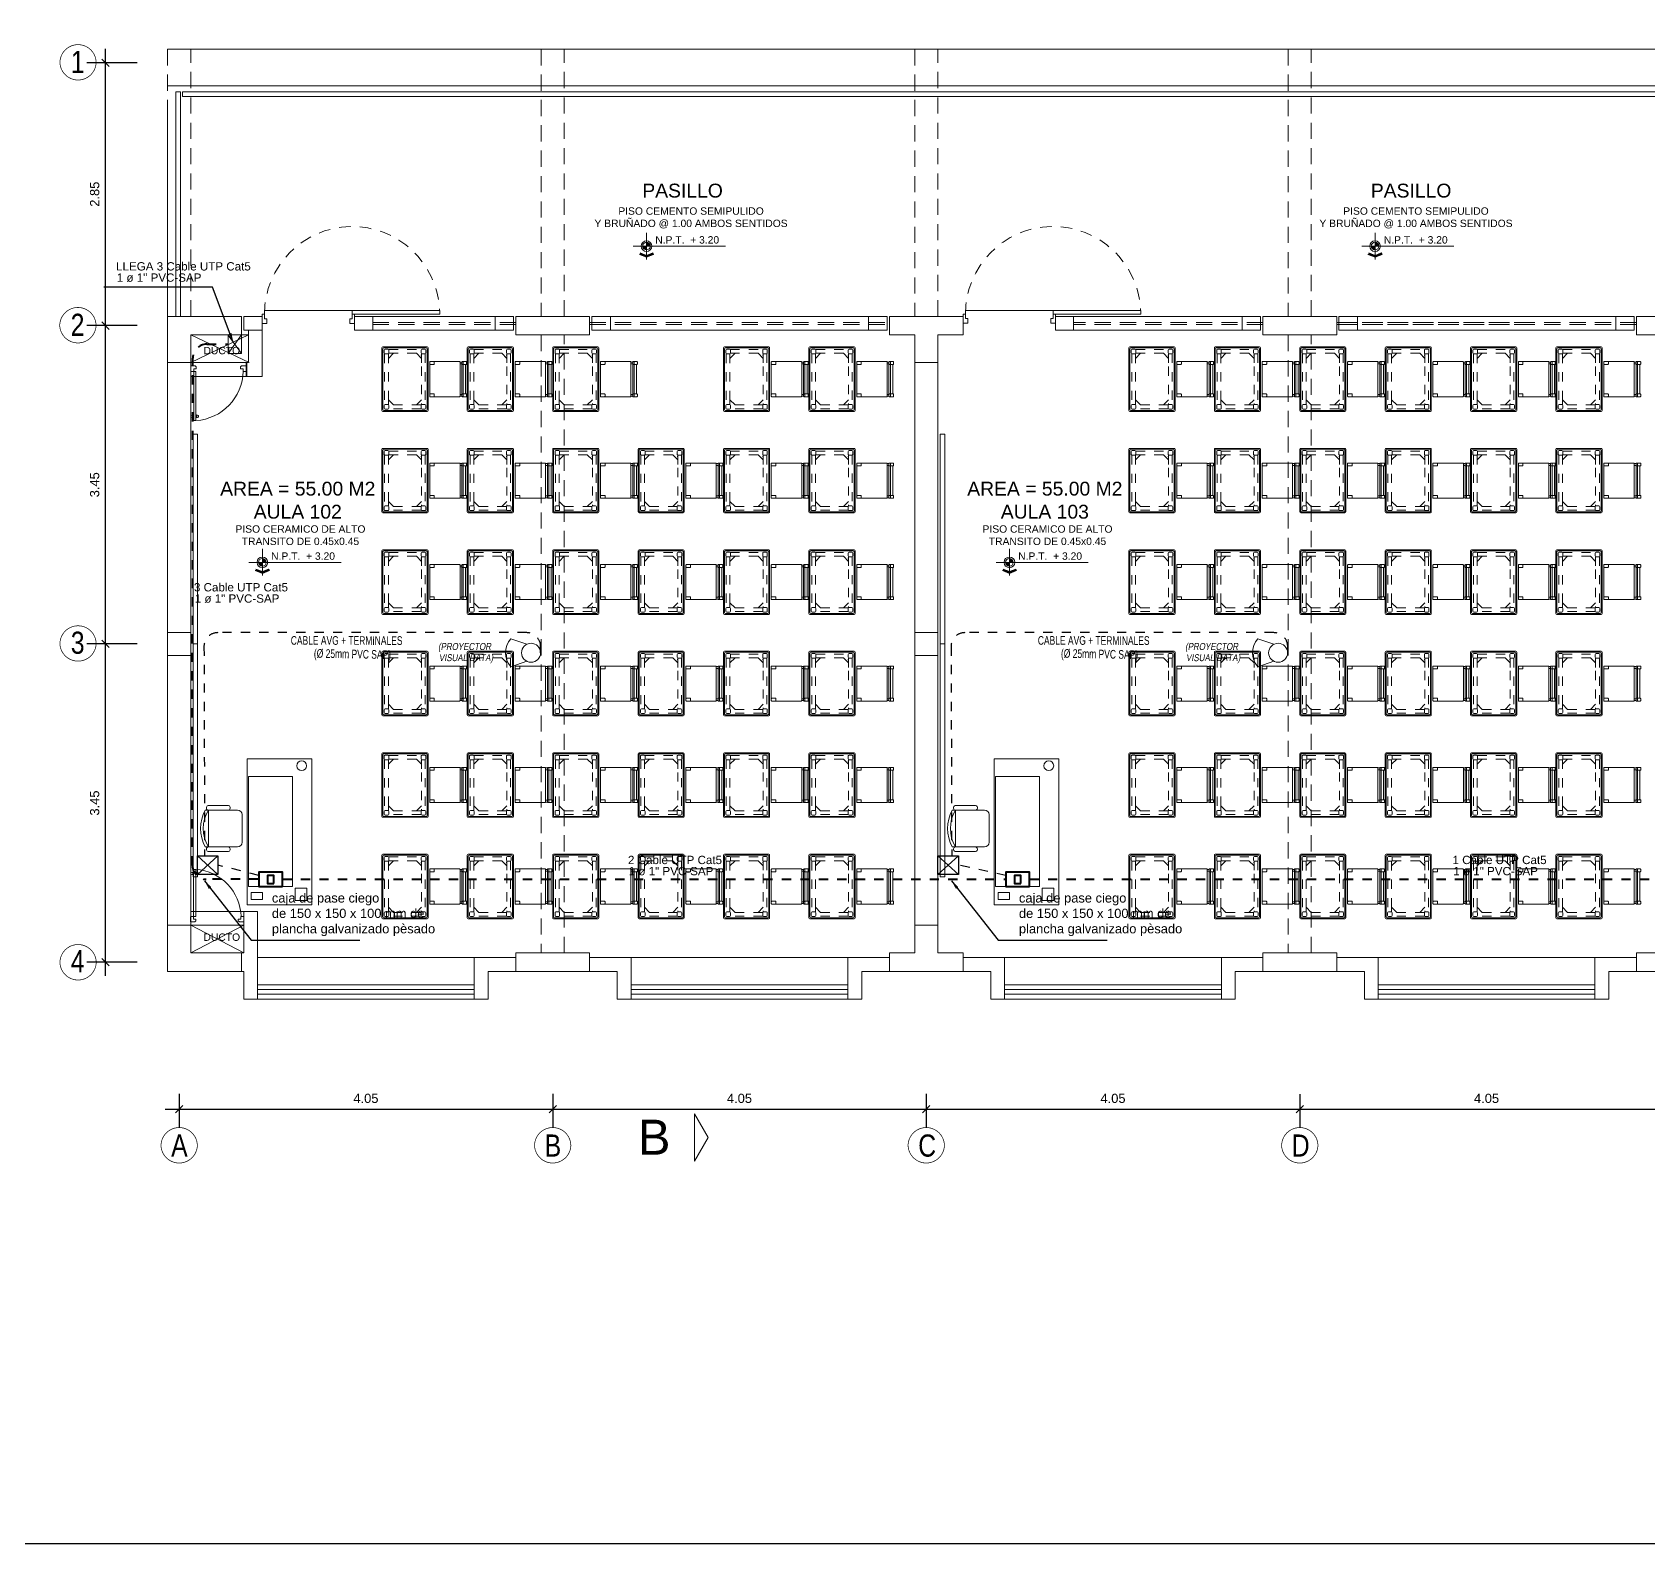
# Model space of a CAD drawing. Header units: millimetres. Extents: x 3354 to 3637, y 1117 to 1358.
# Drawn here: x 3432.32 to 3449.83, y 1247.88 to 1264.26 of the extents above; entities that cross this region are included whole.
import ezdxf

# ---------------------------------------------------------------- set-up
doc = ezdxf.new("R2010")
doc.units = ezdxf.units.MM
for name, pattern in [('ACAD_ISO03W100', [30, 12, -18]), ('ACAD_ISO04W100', [30, 24, -3, 0, -3]), ('ACAD_ISO07W100', [3, 0, -3]), ('ACAD_ISO15W100', [39, 12, -3, 12, -3, 0, -3, 0, -3, 0, -3]), ('DASHED2', [0.375, 0.25, -0.125]), ('DIVIDEX2', [63.5, 25.4, -12.7, 0, -12.7, 0, -12.7]), ('TRAZO_Y_PUNTO2', [0.5, 0.25, -0.125, 0, -0.125]), ('TRAZOS2', [0.225, 0.15, -0.075])]:
    doc.linetypes.add(name, pattern=pattern)
for name, color, linetype, lineweight in [('ACCESORIOS', 4, 'Continuous', 18), ('CASCO', 252, 'Continuous', 9), ('CONDUCTOR', 162, 'Continuous', 40), ('MUEBLES ACTUAL', 35, 'Continuous', 5), ('MURO', 7, 'Continuous', 20), ('RED RED TV CABLE', 241, 'ACAD_ISO15W100', 40), ('RED SEGURIDAD', 153, 'ACAD_ISO04W100', 40), ('TEX-ELEC', 7, 'Continuous', 30), ('TEXTO-CH', 2, 'Continuous', 18)]:
    doc.layers.add(name, color=color, linetype=linetype, lineweight=lineweight)
doc.layers.add('Efec-muebles', color=7, linetype='Continuous', lineweight=13, true_color=0x85826f)
doc.styles.add('1', font='arial.ttf')
doc.styles.add('BYE', font='ARIALN.TTF', dxfattribs={"oblique": 10, "height": 2})
doc.styles.add('MARIA', font='arial.ttf', dxfattribs={"height": 0.12})
doc.styles.add('ROMAN', font='arial.ttf', dxfattribs={"width": 1.2})
doc.styles.add('romans.shx', font='arial.ttf')
doc.styles.get("Standard").update_dxf_attribs({"font": 'arial.ttf'})
doc.styles.add('style1', font='arial.ttf')
doc.styles.add('style2', font='arial.ttf')
doc.dimstyles.new('DETEX50', dxfattribs={"dimtxt": 0.065, "dimasz": 0.05, "dimexe": 0.2, "dimexo": 0.2, "dimgap": 0.03, "dimtad": 1, "dimzin": 4, "dimdsep": 46, "dimtxsty": 'ROMAN', "dimblk1": 'DOT', "dimblk2": 'DOT', "dimsah": 1, "dimcen": 0, "dimse1": 1, "dimse2": 1, "dimclrd": 256, "dimclre": 256, "dimclrt": 256, "dimadec": 0, "dimazin": 0, "dimtfac": 1, "dimtmove": 1, "dimatfit": 3, "dimfxl": 1, "dimtvp": 1, "dimtolj": 1, "dimtzin": 0, "dimarcsym": 0})
doc.dimstyles.new('Esc  1  50', dxfattribs={"dimtxt": 0.1, "dimasz": 0.08, "dimexe": 0.2, "dimexo": 0.15, "dimgap": 0.065, "dimtad": 1, "dimzin": 4, "dimdsep": 46, "dimtxsty": 'Standard', "dimblk": 'OBLIQUE', "dimcen": 0.12, "dimdle": 0.15, "dimadec": 0, "dimazin": 0, "dimtfac": 1, "dimtix": 1, "dimtmove": 0, "dimatfit": 3, "dimldrblk": 'OBLIQUE', "dimfxl": 1, "dimarcsym": 0})

# ---------------------------------------------------------------- blocks, each defined once
blk = doc.blocks.new('_Oblique')
at = {"color": 0, "linetype": 'ByBlock', "lineweight": -2}
blk.add_line((-0.5, -0.5), (0.5, 0.5), dxfattribs=at)
blk = doc.blocks.new('*D213')
at = {"layer": 'CASCO', "color": 0, "lineweight": -2, "transparency": 16777216}
for p, q in [((3433.911, 1252.755), (3433.911, 1252.388)), ((3437.961, 1252.755), (3437.961, 1252.388)), ((3433.761, 1252.588), (3438.111, 1252.588))]:
    blk.add_line(p, q, dxfattribs=at)
at = {"layer": 'Defpoints', "color": 0, "transparency": 16777216}
for p in [(3433.911, 1252.905), (3437.961, 1252.905), (3437.961, 1252.588)]:
    blk.add_point(p, dxfattribs=at)
at = {"layer": 'CASCO', "color": 0, "lineweight": -2, "transparency": 16777216, "xscale": 0.08, "yscale": 0.08, "zscale": 0.08, "rotation": 180}
blk.add_blockref('_Oblique', (3433.911, 1252.588), dxfattribs=at)
at = {"layer": 'CASCO', "color": 0, "lineweight": -2, "transparency": 16777216, "xscale": 0.08, "yscale": 0.08, "zscale": 0.08}
blk.add_blockref('_Oblique', (3437.961, 1252.588), dxfattribs=at)
at = {"layer": 'CASCO', "color": 0, "transparency": 16777216, "insert": (3435.936, 1252.704), "char_height": 0.1, "attachment_point": 5}
blk.add_mtext('4.05', dxfattribs=at)
blk = doc.blocks.new('*D214')
at = {"layer": 'CASCO', "color": 0, "lineweight": -2, "transparency": 16777216}
for p, q in [((3437.961, 1252.755), (3437.961, 1252.388)), ((3442.011, 1252.755), (3442.011, 1252.388)), ((3437.811, 1252.588), (3442.161, 1252.588))]:
    blk.add_line(p, q, dxfattribs=at)
at = {"layer": 'Defpoints', "color": 0, "transparency": 16777216}
for p in [(3437.961, 1252.905), (3442.011, 1252.905), (3442.011, 1252.588)]:
    blk.add_point(p, dxfattribs=at)
at = {"layer": 'CASCO', "color": 0, "lineweight": -2, "transparency": 16777216, "xscale": 0.08, "yscale": 0.08, "zscale": 0.08, "rotation": 180}
blk.add_blockref('_Oblique', (3437.961, 1252.588), dxfattribs=at)
at = {"layer": 'CASCO', "color": 0, "lineweight": -2, "transparency": 16777216, "xscale": 0.08, "yscale": 0.08, "zscale": 0.08}
blk.add_blockref('_Oblique', (3442.011, 1252.588), dxfattribs=at)
at = {"layer": 'CASCO', "color": 0, "transparency": 16777216, "insert": (3439.986, 1252.704), "char_height": 0.1, "attachment_point": 5}
blk.add_mtext('4.05', dxfattribs=at)
blk = doc.blocks.new('*D215')
at = {"layer": 'CASCO', "color": 0, "lineweight": -2, "transparency": 16777216}
for p, q in [((3442.011, 1252.755), (3442.011, 1252.388)), ((3446.061, 1252.751), (3446.061, 1252.388)), ((3441.861, 1252.588), (3446.211, 1252.588))]:
    blk.add_line(p, q, dxfattribs=at)
at = {"layer": 'Defpoints', "color": 0, "transparency": 16777216}
for p in [(3442.011, 1252.905), (3446.061, 1252.901), (3446.061, 1252.588)]:
    blk.add_point(p, dxfattribs=at)
at = {"layer": 'CASCO', "color": 0, "lineweight": -2, "transparency": 16777216, "xscale": 0.08, "yscale": 0.08, "zscale": 0.08, "rotation": 180}
blk.add_blockref('_Oblique', (3442.011, 1252.588), dxfattribs=at)
at = {"layer": 'CASCO', "color": 0, "lineweight": -2, "transparency": 16777216, "xscale": 0.08, "yscale": 0.08, "zscale": 0.08}
blk.add_blockref('_Oblique', (3446.061, 1252.588), dxfattribs=at)
at = {"layer": 'CASCO', "color": 0, "transparency": 16777216, "insert": (3444.036, 1252.704), "char_height": 0.1, "attachment_point": 5}
blk.add_mtext('4.05', dxfattribs=at)
blk = doc.blocks.new('*D216')
at = {"layer": 'CASCO', "color": 0, "lineweight": -2, "transparency": 16777216}
for p, q in [((3446.061, 1252.751), (3446.061, 1252.388)), ((3450.111, 1252.755), (3450.111, 1252.388)), ((3445.911, 1252.588), (3450.261, 1252.588))]:
    blk.add_line(p, q, dxfattribs=at)
at = {"layer": 'Defpoints', "color": 0, "transparency": 16777216}
for p in [(3446.061, 1252.901), (3450.111, 1252.905), (3450.111, 1252.588)]:
    blk.add_point(p, dxfattribs=at)
at = {"layer": 'CASCO', "color": 0, "lineweight": -2, "transparency": 16777216, "xscale": 0.08, "yscale": 0.08, "zscale": 0.08, "rotation": 180}
blk.add_blockref('_Oblique', (3446.061, 1252.588), dxfattribs=at)
at = {"layer": 'CASCO', "color": 0, "lineweight": -2, "transparency": 16777216, "xscale": 0.08, "yscale": 0.08, "zscale": 0.08}
blk.add_blockref('_Oblique', (3450.111, 1252.588), dxfattribs=at)
at = {"layer": 'CASCO', "color": 0, "transparency": 16777216, "insert": (3448.086, 1252.704), "char_height": 0.1, "attachment_point": 5}
blk.add_mtext('4.05', dxfattribs=at)
blk = doc.blocks.new('*D219')
at = {"layer": 'CASCO', "color": 0, "lineweight": -2, "transparency": 16777216}
for p, q in [((3433.111, 1254.031), (3433.111, 1257.781)), ((3433.457, 1257.631), (3432.911, 1257.631)), ((3433.457, 1254.181), (3432.911, 1254.181))]:
    blk.add_line(p, q, dxfattribs=at)
at = {"layer": 'Defpoints', "color": 0, "transparency": 16777216}
for p in [(3433.111, 1257.631), (3433.607, 1257.631), (3433.607, 1254.181)]:
    blk.add_point(p, dxfattribs=at)
at = {"layer": 'CASCO', "color": 0, "lineweight": -2, "transparency": 16777216, "xscale": 0.08, "yscale": 0.08, "zscale": 0.08}
for p, rotation in [((3433.111, 1257.631), 90), ((3433.111, 1254.181), 270)]:
    blk.add_blockref('_Oblique', p, dxfattribs=dict(at, rotation=rotation))
at = {"layer": 'CASCO', "color": 0, "transparency": 16777216, "insert": (3432.995, 1255.906), "char_height": 0.1, "attachment_point": 5, "rotation": 90}
blk.add_mtext('3.45', dxfattribs=at)
blk = doc.blocks.new('*D220')
at = {"layer": 'CASCO', "color": 0, "lineweight": -2, "transparency": 16777216}
for p, q in [((3433.111, 1257.481), (3433.111, 1261.231)), ((3433.457, 1261.081), (3432.911, 1261.081)), ((3433.457, 1257.631), (3432.911, 1257.631))]:
    blk.add_line(p, q, dxfattribs=at)
at = {"layer": 'Defpoints', "color": 0, "transparency": 16777216}
for p in [(3433.111, 1261.081), (3433.607, 1261.081), (3433.607, 1257.631)]:
    blk.add_point(p, dxfattribs=at)
at = {"layer": 'CASCO', "color": 0, "lineweight": -2, "transparency": 16777216, "xscale": 0.08, "yscale": 0.08, "zscale": 0.08}
for p, rotation in [((3433.111, 1261.081), 90), ((3433.111, 1257.631), 270)]:
    blk.add_blockref('_Oblique', p, dxfattribs=dict(at, rotation=rotation))
at = {"layer": 'CASCO', "color": 0, "transparency": 16777216, "insert": (3432.995, 1259.356), "char_height": 0.1, "attachment_point": 5, "rotation": 90}
blk.add_mtext('3.45', dxfattribs=at)
blk = doc.blocks.new('*D221')
at = {"layer": 'CASCO', "color": 0, "lineweight": -2, "transparency": 16777216}
for p, q in [((3433.111, 1260.931), (3433.111, 1264.081)), ((3433.457, 1263.931), (3432.911, 1263.931)), ((3433.457, 1261.081), (3432.911, 1261.081))]:
    blk.add_line(p, q, dxfattribs=at)
at = {"layer": 'Defpoints', "color": 0, "transparency": 16777216}
for p in [(3433.111, 1263.931), (3433.607, 1263.931), (3433.607, 1261.081)]:
    blk.add_point(p, dxfattribs=at)
at = {"layer": 'CASCO', "color": 0, "lineweight": -2, "transparency": 16777216, "xscale": 0.08, "yscale": 0.08, "zscale": 0.08}
for p, rotation in [((3433.111, 1263.931), 90), ((3433.111, 1261.081), 270)]:
    blk.add_blockref('_Oblique', p, dxfattribs=dict(at, rotation=rotation))
at = {"layer": 'CASCO', "color": 0, "transparency": 16777216, "insert": (3432.995, 1262.506), "char_height": 0.1, "attachment_point": 5, "rotation": 90}
blk.add_mtext('2.85', dxfattribs=at)
blk = doc.blocks.new('cgytutytry')
at = {"layer": 'CASCO'}
for p, q in [((-4.482, 891.175), (-4.487, 891.175)), ((-4.487, 891.175), (-4.487, 891.1)), ((-4.487, 891.1), (-4.487, 891.175)), ((-4.487, 891.175), (-4.482, 891.175)), ((-4.467, 891.08), (-4.487, 891.1)), ((-4.467, 891.08), (-4.487, 891.1)), ((-4.482, 891.18), (-4.482, 891.175)), ((-4.391, 891.18), (-4.482, 891.18)), ((-4.482, 891.175), (-4.482, 891.18)), ((-4.432, 891.08), (-4.467, 891.08)), ((-4.432, 891.08), (-4.467, 891.08)), ((-4.386, 891.126), (-4.432, 891.126)), ((-4.432, 891.126), (-4.432, 891.08)), ((-4.391, 891.18), (-4.391, 891.175)), ((-4.391, 891.18), (-4.391, 891.175)), ((-4.386, 891.175), (-4.391, 891.175)), ((-4.391, 891.175), (-4.386, 891.175)), ((-4.386, 891.175), (-4.386, 891.126)), ((-4.386, 891.175), (-4.386, 891.126)), ((-4.386, 891.085), (-4.386, 891.126)), ((-4.386, 891.126), (-3.497, 891.126)), ((-3.497, 891.085), (-4.386, 891.085)), ((-3.598, 891.132), (-3.598, 891.14)), ((-3.598, 891.14), (-3.594, 891.14)), ((-3.55, 891.132), (-3.598, 891.132)), ((-3.598, 891.075), (-3.598, 891.08)), ((-3.598, 891.08), (-3.55, 891.08)), ((-3.594, 891.075), (-3.598, 891.075)), ((-3.594, 891.155), (-3.589, 891.175)), ((-3.594, 891.14), (-3.594, 891.155)), ((-3.594, 891.057), (-3.594, 891.075)), ((-3.589, 891.037), (-3.594, 891.057)), ((-3.589, 891.175), (-3.559, 891.175)), ((-3.559, 891.037), (-3.589, 891.037)), ((-3.559, 891.175), (-3.554, 891.155)), ((-3.554, 891.057), (-3.559, 891.037)), ((-3.554, 891.155), (-3.554, 891.137)), ((-3.554, 891.137), (-3.55, 891.137)), ((-3.55, 891.075), (-3.554, 891.075)), ((-3.554, 891.075), (-3.554, 891.057)), ((-3.55, 891.137), (-3.55, 891.132)), ((-3.55, 891.08), (-3.55, 891.075)), ((-3.497, 891.126), (-3.497, 891.085)), ((-4.467, 890.281), (-4.487, 890.261)), ((-4.487, 890.261), (-4.467, 890.281)), ((-4.487, 890.261), (-4.487, 890.185)), ((-4.487, 890.185), (-4.487, 890.261)), ((-4.487, 890.185), (-4.482, 890.185)), ((-4.482, 890.185), (-4.487, 890.185)), ((-4.482, 890.185), (-4.482, 890.18)), ((-4.482, 890.18), (-4.482, 890.185)), ((-4.482, 890.18), (-4.391, 890.18)), ((-4.467, 890.281), (-4.433, 890.281)), ((-4.467, 890.281), (-4.433, 890.281)), ((-4.433, 890.281), (-4.433, 890.231)), ((-4.433, 890.231), (-4.386, 890.231)), ((-4.391, 890.185), (-4.386, 890.185)), ((-4.391, 890.185), (-4.391, 890.18)), ((-4.386, 890.185), (-4.391, 890.185)), ((-4.391, 890.185), (-4.391, 890.18)), ((-4.386, 890.231), (-4.386, 890.185)), ((-4.386, 890.231), (-4.386, 890.185))]:
    blk.add_line(p, q, dxfattribs=at)
for points in [[(-4.432, 891.08), (-4.432, 891.126), (-4.386, 891.126)], [(-4.386, 890.231), (-4.433, 890.231), (-4.433, 890.281)]]:
    blk.add_lwpolyline(points, dxfattribs=at)
for points in [[(-3.497, 891.126), (-3.497, 891.085), (-4.386, 891.085), (-4.386, 891.126)], [(-3.55, 891.132), (-3.55, 891.137), (-3.598, 891.137), (-3.598, 891.132)], [(-3.55, 891.08), (-3.55, 891.075), (-3.598, 891.075), (-3.598, 891.08)], [(-3.554, 891.14), (-3.554, 891.155), (-3.559, 891.175), (-3.589, 891.175), (-3.594, 891.155), (-3.594, 891.14)], [(-3.554, 891.071), (-3.554, 891.057), (-3.559, 891.037), (-3.589, 891.037), (-3.594, 891.057), (-3.594, 891.071)]]:
    blk.add_lwpolyline(points, close=True, dxfattribs=at)
blk.add_arc((-4.408, 891.143), 0.913, 271.3362, 356.359, dxfattribs=at)
blk = doc.blocks.new('dtyrdyt')
at = {"layer": 'CASCO'}
h = blk.add_hatch(color=256, dxfattribs=at)
h.paths.add_polyline_path([(850.126, 424.939), (850.167, 424.939, 0.414214), (850.126, 424.98)])
h.paths.add_polyline_path([(850.126, 424.898), (850.126, 424.939), (850.084, 424.939, 0.414214)])
blk.add_hatch(color=256, dxfattribs=at).paths.add_polyline_path([(850.126, 424.839), (850.057, 424.867), (850.049, 424.849), (850.126, 424.818), (850.202, 424.849), (850.194, 424.867)])
for p, q in [((850.126, 424.939), (850.126, 425.084)), ((849.981, 424.939), (850.981, 424.939)), ((850.126, 424.939), (850.126, 424.795)), ((850.126, 424.818), (850.049, 424.849)), ((850.126, 424.839), (850.057, 424.867)), ((850.126, 424.839), (850.194, 424.867)), ((850.126, 424.818), (850.202, 424.849)), ((850.202, 424.849), (850.194, 424.867))]:
    blk.add_line(p, q, dxfattribs=at)
for radius in [0.0578, 0.0413]:
    blk.add_circle((850.126, 424.939), radius, dxfattribs=at)
blk = doc.blocks.new('THT')
for p, q in [((-1.074, 0.413), (-1.014, 0.413)), ((-1.074, 0.293), (-1.074, 0.413)), ((-1.044, 0.293), (-1.074, 0.293)), ((-1.044, 0.353), (-1.044, 0.293)), ((-1.014, 0.353), (-1.044, 0.353)), ((0.096, 0.245), (-1.044, 0.245)), ((-1.014, 0.413), (-1.014, 0.353)), ((0.126, 0.413), (0.066, 0.413)), ((0.066, 0.413), (0.066, 0.353)), ((0.066, 0.353), (0.096, 0.353)), ((0.096, 0.353), (0.096, 0.293)), ((0.096, 0.293), (0.126, 0.293)), ((0.096, 0.293), (0.096, 0.245)), ((1.236, 0.293), (0.096, 0.293)), ((0.096, 0.245), (1.236, 0.245)), ((0.126, 0.293), (0.126, 0.413)), ((1.236, 0.245), (1.236, 0.293))]:
    blk.add_line(p, q)
at = {"linetype": 'TRAZOS2'}
blk.add_arc((0.096, 0.293), 1.14, 180, 357.5868, dxfattribs=at)
blk = doc.blocks.new('silla 01')
at = {"layer": 'Efec-muebles'}
for p, q in [((3688.626, 1240.013), (3688.626, 1240.228)), ((3688.676, 1239.913), (3688.676, 1240.263)), ((3688.676, 1240.228), (3689.076, 1240.228)), ((3689.076, 1240.263), (3689.076, 1239.913)), ((3689.126, 1240.013), (3689.126, 1240.228)), ((3688.676, 1239.913), (3688.676, 1240.013)), ((3689.026, 1239.863), (3688.726, 1239.863))]:
    blk.add_line(p, q, dxfattribs=at)
for centre, radius, start, end in [((3688.652, 1240.225), 0.0256, 16.274, 186.9691), ((3688.876, 1239.889), 0.424, 61.8371, 118.1629), ((3688.876, 1239.889), 0.394, 59.4733, 120.5267), ((3689.101, 1240.225), 0.0256, 353.0309, 163.726), ((3688.652, 1240.016), 0.0256, 173.0309, 343.726), ((3688.726, 1239.913), 0.05, 180, 270), ((3689.026, 1239.913), 0.05, 270, 0), ((3689.101, 1240.016), 0.0256, 196.274, 6.9691)]:
    blk.add_arc(centre, radius, start, end, dxfattribs=at)
blk = doc.blocks.new('messsa')
at = {"layer": 'Efec-muebles'}
for p, q in [((3688.12, 1239.808), (3689.705, 1239.808)), ((3688.12, 1239.108), (3688.12, 1239.808)), ((3689.705, 1239.808), (3689.705, 1239.108)), ((3689.705, 1239.108), (3688.12, 1239.108))]:
    blk.add_line(p, q, dxfattribs=at)
for points in [[(3688.311, 1239.316), (3688.311, 1239.793), (3689.504, 1239.793), (3689.504, 1239.316)], [(3689.57, 1239.643), (3689.57, 1239.765), (3689.644, 1239.765), (3689.644, 1239.643)], [(3689.523, 1239.16), (3689.523, 1239.288), (3689.657, 1239.288), (3689.657, 1239.16)]]:
    blk.add_lwpolyline(points, close=True, dxfattribs=at)
blk.add_circle((3688.196, 1239.216), 0.053, dxfattribs=at)
blk = doc.blocks.new('SDGFDG DF')
at = {"layer": 'Efec-muebles', "lineweight": 18}
for p, q in [((1023.934, 2860.289), (1023.934, 2859.609)), ((1023.944, 2860.299), (1024.424, 2860.299)), ((1023.954, 2860.289), (1024.414, 2860.289)), ((1024.434, 2860.289), (1024.434, 2859.609)), ((1023.944, 2860.279), (1023.944, 2859.619)), ((1023.959, 2860.264), (1023.959, 2860.234)), ((1023.969, 2860.274), (1023.999, 2860.274)), ((1023.969, 2860.224), (1023.999, 2860.224)), ((1024.009, 2860.264), (1024.009, 2860.234)), ((1024.359, 2860.264), (1024.359, 2860.234)), ((1024.369, 2860.274), (1024.399, 2860.274)), ((1024.369, 2860.224), (1024.399, 2860.224)), ((1024.409, 2860.264), (1024.409, 2860.234)), ((1024.424, 2860.279), (1024.424, 2859.619)), ((1024.424, 2859.599), (1023.944, 2859.599)), ((1024.414, 2859.609), (1023.954, 2859.609)), ((1023.959, 2859.664), (1023.959, 2859.634)), ((1023.999, 2859.674), (1023.969, 2859.674)), ((1023.999, 2859.624), (1023.969, 2859.624)), ((1024.009, 2859.664), (1024.009, 2859.634)), ((1024.359, 2859.664), (1024.359, 2859.634)), ((1024.399, 2859.674), (1024.369, 2859.674)), ((1024.399, 2859.624), (1024.369, 2859.624)), ((1024.409, 2859.664), (1024.409, 2859.634))]:
    blk.add_line(p, q, dxfattribs=at)
at = {"layer": 'Efec-muebles', "linetype": 'ACAD_ISO03W100', "lineweight": 18, "ltscale": 0.00105}
for p, q in [((1023.964, 2860.224), (1023.964, 2859.674)), ((1024.059, 2860.229), (1024.004, 2860.174)), ((1024.004, 2860.224), (1024.004, 2859.674)), ((1024.004, 2860.224), (1024.004, 2860.174)), ((1024.009, 2860.269), (1024.36, 2860.269)), ((1024.009, 2860.229), (1024.36, 2860.229)), ((1024.009, 2860.229), (1024.059, 2860.229)), ((1024.309, 2860.229), (1024.364, 2860.174)), ((1024.364, 2860.225), (1024.364, 2860.111)), ((1024.404, 2860.225), (1024.404, 2859.674)), ((1024.364, 2860.086), (1024.364, 2859.674)), ((1024.059, 2859.669), (1024.004, 2859.724)), ((1024.004, 2859.674), (1024.004, 2859.724)), ((1024.359, 2859.669), (1024.009, 2859.669)), ((1024.359, 2859.629), (1024.009, 2859.629)), ((1024.309, 2859.669), (1024.364, 2859.724))]:
    blk.add_line(p, q, dxfattribs=at)
at = {"layer": 'Efec-muebles', "lineweight": 18, "ltscale": 0.5}
for p, q in [((1024.452, 2860.134), (1024.452, 2859.764)), ((1024.777, 2860.139), (1024.457, 2860.139)), ((1024.502, 2860.139), (1024.502, 2860.114)), ((1024.782, 2859.764), (1024.782, 2860.134)), ((1024.802, 2860.134), (1024.782, 2860.134)), ((1024.802, 2860.114), (1024.782, 2860.114)), ((1024.802, 2859.764), (1024.802, 2860.134)), ((1024.847, 2860.139), (1024.807, 2860.139)), ((1024.817, 2859.759), (1024.817, 2860.139)), ((1024.852, 2860.114), (1024.852, 2860.134)), ((1024.497, 2860.109), (1024.457, 2860.109)), ((1024.847, 2860.109), (1024.807, 2860.109)), ((1024.842, 2859.789), (1024.842, 2860.109)), ((1024.457, 2859.789), (1024.497, 2859.789)), ((1024.502, 2859.784), (1024.502, 2859.764)), ((1024.782, 2859.784), (1024.802, 2859.784)), ((1024.782, 2859.764), (1024.802, 2859.764)), ((1024.807, 2859.789), (1024.847, 2859.789)), ((1024.852, 2859.764), (1024.852, 2859.784)), ((1024.457, 2859.759), (1024.777, 2859.759)), ((1024.807, 2859.759), (1024.847, 2859.759))]:
    blk.add_line(p, q, dxfattribs=at)
at = {"layer": 'Efec-muebles', "lineweight": 18}
for centre, start, end in [((1023.944, 2860.289), 90, 180), ((1023.954, 2860.279), 90, 180), ((1024.414, 2860.279), 0, 90), ((1024.424, 2860.289), 0, 90), ((1023.969, 2860.264), 90, 180), ((1023.969, 2860.234), 180, 270), ((1023.999, 2860.264), 0, 90), ((1023.999, 2860.234), 270, 0), ((1024.369, 2860.264), 90, 180), ((1024.369, 2860.234), 180, 270), ((1024.399, 2860.264), 0, 90), ((1024.399, 2860.234), 270, 0), ((1023.944, 2859.609), 180, 270), ((1023.954, 2859.619), 180, 270), ((1023.969, 2859.664), 90, 180), ((1023.969, 2859.634), 180, 270), ((1023.999, 2859.664), 360, 90), ((1023.999, 2859.634), 270, 0), ((1024.369, 2859.664), 90, 180), ((1024.369, 2859.634), 180, 270), ((1024.399, 2859.664), 360, 90), ((1024.399, 2859.634), 270, 0), ((1024.414, 2859.619), 270, 0), ((1024.424, 2859.609), 270, 0)]:
    blk.add_arc(centre, 0.01, start, end, dxfattribs=at)
at = {"layer": 'Efec-muebles', "lineweight": 18, "ltscale": 0.5}
for centre, start, end in [((1024.457, 2860.134), 90, 180), ((1024.457, 2860.114), 180, 270), ((1024.497, 2860.114), 270, 0), ((1024.777, 2860.134), 0, 90), ((1024.807, 2860.134), 90, 180), ((1024.807, 2860.114), 180, 270), ((1024.847, 2860.134), 0, 90), ((1024.847, 2860.114), 270, 0), ((1024.457, 2859.784), 90, 180), ((1024.457, 2859.764), 180, 270), ((1024.497, 2859.784), 0, 90), ((1024.497, 2859.764), 270, 0), ((1024.777, 2859.764), 270, 0), ((1024.807, 2859.784), 90, 180), ((1024.807, 2859.764), 180, 270), ((1024.847, 2859.784), 0, 90), ((1024.847, 2859.764), 270, 0)]:
    blk.add_arc(centre, 0.005, start, end, dxfattribs=at)
at = {"layer": 'MUEBLES ACTUAL', "linetype": 'ACAD_ISO07W100', "lineweight": 5, "ltscale": 0.002}
for p, q in [((1024.349, 2860.194), (1024.344, 2860.194)), ((1024.361, 2860.209), (1024.357, 2860.209))]:
    blk.add_line(p, q, dxfattribs=at)
blk = doc.blocks.new('_Dot')
at = {"color": 0, "linetype": 'ByBlock', "lineweight": -2}
blk.add_line((-0.5, 0), (-1, 0), dxfattribs=at)
at = {"color": 0, "linetype": 'ByBlock', "const_width": 0.5}
blk.add_lwpolyline([(-0.25, 0, 1), (0.25, 0, 1)], format="xyb", close=True, dxfattribs=at)

msp = doc.modelspace()

# ---------------------------------------------------------------- linework, layer by layer
at = {"ltscale": 2}
for p, q in [((3434.332, 1255.131), (3434.11, 1255.332)), ((3434.332, 1255.332), (3434.11, 1255.131)), ((3442.361, 1255.131), (3442.138, 1255.332)), ((3442.138, 1255.131), (3442.361, 1255.332))]:
    msp.add_line(p, q, dxfattribs=at)
for points in [[(3416.769, 1280.836), (3462.641, 1280.836), (3462.641, 1247.877), (3416.769, 1247.877)], [(3434.332, 1255.131), (3434.11, 1255.131), (3434.11, 1255.332), (3434.332, 1255.332)], [(3442.361, 1255.131), (3442.138, 1255.131), (3442.138, 1255.332), (3442.361, 1255.332)]]:
    msp.add_lwpolyline(points, close=True, dxfattribs=at)
at = {"layer": 'ACCESORIOS'}
for p, q in [((3434.586, 1260.981), (3434.443, 1260.778)), ((3434.443, 1260.979), (3434.586, 1260.778))]:
    msp.add_line(p, q, dxfattribs=at)
at = {"layer": 'ACCESORIOS', "color": 1, "linetype": 'Continuous', "lineweight": 20, "ltscale": 0.1}
for p, q in [((3437.68, 1257.628), (3437.507, 1257.687)), ((3445.78, 1257.628), (3445.607, 1257.687)), ((3437.68, 1257.443), (3437.507, 1257.384)), ((3445.78, 1257.443), (3445.607, 1257.384))]:
    msp.add_line(p, q, dxfattribs=at)
at = {"layer": 'ACCESORIOS'}
msp.add_lwpolyline([(3434.443, 1260.981), (3434.443, 1260.778), (3434.586, 1260.778), (3434.586, 1260.981)], close=True, dxfattribs=at)
at = {"layer": 'ACCESORIOS', "color": 1, "linetype": 'Continuous', "lineweight": 20, "ltscale": 0.1}
for centre in [(3437.726, 1257.535), (3445.826, 1257.535)]:
    msp.add_circle(centre, 0.103, dxfattribs=at)
for centre in [(3437.672, 1257.535), (3445.772, 1257.535)]:
    msp.add_arc(centre, 0.224, 137.5277, 222.4723, dxfattribs=at)
at = {"layer": 'CASCO', "lineweight": 0}
msp.add_line((3433.786, 1263.384), (3433.786, 1261.181), dxfattribs=at)
at = {"layer": 'CASCO', "lineweight": 5}
for p, q in [((3434.036, 1260.681), (3434.661, 1260.981)), ((3434.036, 1260.981), (3434.671, 1260.681)), ((3434.586, 1260.981), (3434.661, 1260.981)), ((3434.036, 1254.581), (3434.611, 1254.281)), ((3434.036, 1254.281), (3434.611, 1254.581))]:
    msp.add_line(p, q, dxfattribs=at)
at = {"layer": 'CASCO', "lineweight": 0, "ltscale": 0.5}
for p, q in [((3437.111, 1254.231), (3434.761, 1254.231)), ((3441.611, 1254.231), (3438.811, 1254.231)), ((3445.211, 1254.231), (3442.861, 1254.231)), ((3446.911, 1254.231), (3449.261, 1254.231))]:
    msp.add_line(p, q, dxfattribs=at)
at = {"layer": 'CASCO', "ltscale": 2}
for p, q in [((3434.761, 1253.934), (3437.111, 1253.934)), ((3438.811, 1253.934), (3441.161, 1253.934)), ((3442.861, 1253.934), (3445.211, 1253.934)), ((3446.911, 1253.934), (3449.261, 1253.934)), ((3434.761, 1253.781), (3437.111, 1253.781)), ((3441.161, 1253.781), (3438.811, 1253.781)), ((3445.211, 1253.781), (3442.861, 1253.781)), ((3449.261, 1253.781), (3446.911, 1253.781))]:
    msp.add_line(p, q, dxfattribs=at)
at = {"layer": 'CASCO', "ltscale": 2, "const_width": 0.0076}
for points in [[(3433.011, 1263.931, -0.951688), (3432.618, 1263.931, -1)], [(3433.01, 1261.081, -0.951688), (3432.616, 1261.081, -1)], [(3433.011, 1257.631, -0.951688), (3432.618, 1257.631, -1)], [(3433.012, 1254.175, -0.951688), (3432.618, 1254.175, -1)], [(3434.108, 1252.191, -0.951688), (3433.714, 1252.191, -1)], [(3438.158, 1252.191, -0.951688), (3437.764, 1252.191, -1)], [(3442.208, 1252.191, -0.951688), (3441.814, 1252.191, -1)], [(3446.258, 1252.191, -0.951688), (3445.864, 1252.191, -1)]]:
    msp.add_lwpolyline(points, format="xyb", close=True, dxfattribs=at)
at = {"layer": 'CASCO', "linetype": 'DASHED2', "ltscale": 0.7}
for points in [[(3433.786, 1264.078), (3433.786, 1261.181), (3434.036, 1261.181), (3434.036, 1264.078)], [(3437.836, 1264.078), (3437.836, 1261.181), (3438.086, 1261.181), (3438.086, 1264.078)], [(3441.886, 1264.078), (3441.886, 1261.181), (3442.136, 1261.181), (3442.136, 1264.078)], [(3445.936, 1264.078), (3445.936, 1261.181), (3446.186, 1261.181), (3446.186, 1264.078)], [(3437.561, 1261.116), (3436.011, 1261.116)], [(3437.561, 1261.092), (3436.011, 1261.092)], [(3438.361, 1261.116), (3441.611, 1261.116)], [(3438.361, 1261.092), (3441.611, 1261.092)], [(3445.661, 1261.116), (3443.607, 1261.116)], [(3445.661, 1261.092), (3443.607, 1261.092)], [(3446.461, 1261.116), (3448.514, 1261.116)], [(3449.711, 1261.116), (3446.461, 1261.116)], [(3446.461, 1261.092), (3448.514, 1261.092)], [(3449.711, 1261.092), (3446.461, 1261.092)]]:
    msp.add_lwpolyline(points, dxfattribs=at)
at = {"layer": 'CASCO', "lineweight": 0, "ltscale": 0.5}
msp.add_lwpolyline([(3433.786, 1264.078), (3433.786, 1264.078), (3458.336, 1264.078), (3458.336, 1263.681)], dxfattribs=at)
at = {"layer": 'CASCO', "lineweight": 0}
msp.add_lwpolyline([(3458.336, 1263.681), (3458.336, 1263.681), (3433.786, 1263.681), (3433.786, 1263.681)], dxfattribs=at)
for points in [[(3433.874, 1261.181), (3433.924, 1261.181), (3433.924, 1263.615), (3433.874, 1263.615)], [(3458.161, 1263.565), (3458.161, 1263.615), (3433.946, 1263.615), (3433.946, 1263.565)]]:
    msp.add_lwpolyline(points, close=True, dxfattribs=at)
at = {"layer": 'CASCO'}
for points in [[(3434.586, 1261.181), (3433.786, 1261.181), (3433.786, 1260.681), (3434.036, 1260.681), (3434.036, 1260.981), (3434.586, 1260.981), (3434.586, 1261.181)], [(3437.561, 1261.181), (3437.561, 1260.981), (3438.361, 1260.981), (3438.361, 1261.181), (3437.561, 1261.181)], [(3445.661, 1261.181), (3445.661, 1260.981), (3446.461, 1260.981), (3446.461, 1261.181), (3445.661, 1261.181)], [(3434.586, 1254.081), (3433.786, 1254.081), (3433.786, 1254.581), (3434.036, 1254.581), (3434.036, 1254.281), (3434.586, 1254.281), (3434.586, 1254.081)], [(3437.561, 1254.281), (3437.561, 1254.081), (3438.361, 1254.081), (3438.361, 1254.281), (3437.561, 1254.281)], [(3445.661, 1254.281), (3445.661, 1254.081), (3446.461, 1254.081), (3446.461, 1254.281), (3445.661, 1254.281)], [(3437.111, 1253.834), (3434.761, 1253.834), (3434.761, 1253.884), (3437.111, 1253.884), (3437.111, 1253.834)], [(3438.811, 1253.834), (3441.161, 1253.834), (3441.161, 1253.884), (3438.811, 1253.884), (3438.811, 1253.834)], [(3442.861, 1253.834), (3445.211, 1253.834), (3445.211, 1253.884), (3442.861, 1253.884), (3442.861, 1253.834)], [(3446.911, 1253.834), (3449.261, 1253.834), (3449.261, 1253.884), (3446.911, 1253.884), (3446.911, 1253.834)], [(3439.499, 1252.536), (3439.499, 1252.023), (3439.645, 1252.28), (3439.499, 1252.536)]]:
    msp.add_lwpolyline(points, dxfattribs=at)
for points in [[(3434.811, 1261.181), (3434.611, 1261.181), (3434.611, 1261.031), (3434.811, 1261.031)], [(3435.811, 1261.181), (3436.011, 1261.181), (3436.011, 1261.031), (3435.811, 1261.031)], [(3437.336, 1261.181), (3437.536, 1261.181), (3437.536, 1261.031), (3437.336, 1261.031)], [(3438.586, 1261.181), (3438.386, 1261.181), (3438.386, 1261.031), (3438.586, 1261.031)], [(3441.386, 1261.181), (3441.586, 1261.181), (3441.586, 1261.031), (3441.386, 1261.031)], [(3441.611, 1260.981), (3441.886, 1260.981), (3441.886, 1260.681), (3442.136, 1260.681), (3442.136, 1260.981), (3442.411, 1260.981), (3442.411, 1261.181), (3442.136, 1261.181), (3441.886, 1261.181), (3441.611, 1261.181)], [(3443.411, 1261.181), (3443.607, 1261.181), (3443.607, 1261.031), (3443.411, 1261.031)], [(3445.436, 1261.181), (3445.636, 1261.181), (3445.636, 1261.031), (3445.436, 1261.031)], [(3446.686, 1261.181), (3446.486, 1261.181), (3446.486, 1261.031), (3446.686, 1261.031)], [(3449.486, 1261.181), (3449.686, 1261.181), (3449.686, 1261.031), (3449.486, 1261.031)], [(3449.711, 1260.981), (3449.986, 1260.981), (3449.986, 1260.681), (3450.236, 1260.681), (3450.236, 1260.981), (3450.511, 1260.981), (3450.511, 1261.181), (3450.236, 1261.181), (3449.986, 1261.181), (3449.711, 1261.181)], [(3434.036, 1257.756), (3433.786, 1257.756), (3433.786, 1260.681), (3434.036, 1260.681)], [(3434.061, 1257.631), (3434.061, 1259.906), (3434.111, 1259.906), (3434.111, 1257.631)], [(3442.161, 1257.631), (3442.161, 1259.906), (3442.211, 1259.906), (3442.211, 1257.631)], [(3434.036, 1257.506), (3434.036, 1257.756), (3433.786, 1257.756), (3433.786, 1257.506)], [(3442.136, 1257.506), (3442.136, 1257.756), (3441.886, 1257.756), (3441.886, 1257.506)], [(3434.061, 1257.631), (3434.061, 1255.106), (3434.111, 1255.106), (3434.111, 1257.631)], [(3442.161, 1257.631), (3442.161, 1255.106), (3442.211, 1255.106), (3442.211, 1257.631)], [(3433.786, 1254.581), (3434.036, 1254.581), (3434.036, 1257.506), (3433.786, 1257.506)], [(3441.886, 1257.506), (3442.136, 1257.506), (3442.136, 1254.581), (3441.886, 1254.581)], [(3441.611, 1254.281), (3441.886, 1254.281), (3441.886, 1254.581), (3442.136, 1254.581), (3442.136, 1254.281), (3442.411, 1254.281), (3442.411, 1254.081), (3442.411, 1254.081), (3441.611, 1254.081), (3441.611, 1254.081)], [(3449.711, 1254.281), (3449.986, 1254.281), (3449.986, 1254.581), (3450.236, 1254.581), (3450.236, 1254.281), (3450.511, 1254.281), (3450.511, 1254.081), (3450.511, 1254.081), (3449.711, 1254.081), (3449.711, 1254.081)]]:
    msp.add_lwpolyline(points, close=True, dxfattribs=at)
at = {"layer": 'CASCO', "ltscale": 2}
for points in [[(3436.011, 1261.181), (3436.011, 1261.031), (3437.336, 1261.031), (3437.336, 1261.181)], [(3441.386, 1261.181), (3441.386, 1261.031), (3438.586, 1261.031), (3438.586, 1261.181)], [(3443.607, 1261.181), (3443.607, 1261.031), (3445.436, 1261.031), (3445.436, 1261.181)], [(3446.686, 1261.181), (3446.686, 1261.031), (3449.486, 1261.031), (3449.486, 1261.181)], [(3442.136, 1257.756), (3442.136, 1260.681), (3441.886, 1260.681), (3441.886, 1259.731), (3441.886, 1259.731), (3441.886, 1259.581), (3441.886, 1259.581), (3441.886, 1257.756)], [(3437.111, 1253.781), (3437.261, 1253.781), (3437.261, 1254.081), (3437.561, 1254.081), (3437.561, 1254.231), (3437.111, 1254.231)], [(3438.811, 1253.781), (3438.661, 1253.781), (3438.661, 1254.081), (3438.361, 1254.081), (3438.361, 1254.231), (3438.811, 1254.231)], [(3441.611, 1254.081), (3441.311, 1254.081), (3441.311, 1253.781), (3441.161, 1253.781), (3441.161, 1254.231), (3441.611, 1254.231)], [(3442.861, 1253.781), (3442.711, 1253.781), (3442.711, 1254.081), (3442.411, 1254.081), (3442.411, 1254.231), (3442.861, 1254.231)], [(3446.911, 1253.781), (3446.761, 1253.781), (3446.761, 1254.081), (3446.461, 1254.081), (3446.461, 1254.231), (3446.911, 1254.231)], [(3449.711, 1254.081), (3449.411, 1254.081), (3449.411, 1253.781), (3449.261, 1253.781), (3449.261, 1254.231), (3449.711, 1254.231)]]:
    msp.add_lwpolyline(points, close=True, dxfattribs=at)
for points in [[(3434.811, 1261.031), (3434.811, 1260.531), (3434.636, 1260.531), (3434.636, 1260.681), (3434.661, 1260.681), (3434.661, 1261.031), (3434.811, 1261.031)], [(3434.761, 1254.731), (3434.761, 1253.781), (3434.611, 1253.781), (3434.611, 1254.081), (3434.586, 1254.081), (3434.586, 1254.281), (3434.611, 1254.281), (3434.611, 1254.581), (3434.611, 1254.581), (3434.611, 1254.731), (3434.761, 1254.731), (3434.761, 1254.731)], [(3445.361, 1254.231), (3445.661, 1254.231), (3445.661, 1254.081), (3445.361, 1254.081), (3445.361, 1253.781), (3445.211, 1253.781), (3445.211, 1254.231), (3445.211, 1254.231), (3445.361, 1254.231), (3445.361, 1254.231), (3445.361, 1254.231), (3445.361, 1254.231)]]:
    msp.add_lwpolyline(points, dxfattribs=at)
at = {"layer": 'CASCO', "linetype": 'DASHED2', "ltscale": 0.7}
for points in [[(3437.836, 1254.281), (3438.086, 1254.281), (3438.086, 1260.981), (3437.836, 1260.981)], [(3445.936, 1254.281), (3446.186, 1254.281), (3446.186, 1260.981), (3445.936, 1260.981)]]:
    msp.add_lwpolyline(points, close=True, dxfattribs=at)
at = {"layer": 'CASCO', "lineweight": 5}
for points in [[(3434.646, 1260.531), (3434.036, 1260.531), (3434.036, 1260.681), (3434.646, 1260.681)], [(3434.611, 1254.731), (3434.036, 1254.731), (3434.036, 1254.581), (3434.611, 1254.581)]]:
    msp.add_lwpolyline(points, close=True, dxfattribs=at)
at = {"layer": 'CASCO', "lineweight": 0, "ltscale": 0.5}
msp.add_lwpolyline([(3441.886, 1254.581), (3442.136, 1254.581), (3442.136, 1260.681), (3441.886, 1260.681)], close=True, dxfattribs=at)
at = {"layer": 'CONDUCTOR'}
for points in [[(3435.03, 1255.002), (3435.03, 1255.156), (3434.773, 1255.156), (3434.773, 1255.002)], [(3434.938, 1255.034), (3434.938, 1255.122), (3434.868, 1255.122), (3434.868, 1255.034)], [(3443.13, 1255.002), (3443.13, 1255.156), (3442.873, 1255.156), (3442.873, 1255.002)], [(3443.038, 1255.034), (3443.038, 1255.122), (3442.968, 1255.122), (3442.968, 1255.034)]]:
    msp.add_lwpolyline(points, close=True, dxfattribs=at)
at = {"layer": 'RED RED TV CABLE', "linetype": 'TRAZO_Y_PUNTO2', "lineweight": 30, "ltscale": 0.3}
for points in [[(3437.83, 1257.535), (3437.83, 1257.603, 0.414214), (3437.68, 1257.753), (3434.33, 1257.753, 0.414214), (3434.18, 1257.603), (3434.187, 1255.332)], [(3445.93, 1257.535), (3445.93, 1257.603, 0.414214), (3445.78, 1257.753), (3442.43, 1257.753, 0.414214), (3442.28, 1257.603), (3442.287, 1255.332)]]:
    msp.add_lwpolyline(points, format="xyb", dxfattribs=at)
for points in [[(3434.773, 1255.122), (3434.332, 1255.232)], [(3442.873, 1255.122), (3442.361, 1255.232)]]:
    msp.add_lwpolyline(points, dxfattribs=at)
at = {"layer": 'RED SEGURIDAD', "linetype": 'DIVIDEX2', "ltscale": 0.004}
msp.add_lwpolyline([(3434.773, 1255.079), (3434.205, 1255.079, -0.414494), (3434.055, 1255.229), (3434.06, 1260.73, -0.413933), (3434.21, 1260.88), (3434.443, 1260.88)], format="xyb", dxfattribs=at)
for points in [[(3435.03, 1255.079), (3442.873, 1255.079)], [(3443.13, 1255.079), (3450.973, 1255.079)]]:
    msp.add_lwpolyline(points, dxfattribs=at)

# ---------------------------------------------------------------- block references
at = {"layer": 'CASCO', "xscale": -0.833352957778536, "yscale": 0.833352957778536, "zscale": 0.833352957778536, "rotation": 180}
for p in [(3435.706, 1261.45), (3443.306, 1261.451)]:
    msp.add_blockref('THT', p, dxfattribs=at)
at = {"layer": 'CASCO'}
for p in [(2588.852, 837.004), (2596.751, 837.004), (2584.687, 833.576), (2592.787, 833.576)]:
    msp.add_blockref('dtyrdyt', p, dxfattribs=at)
at = {"layer": 'CASCO', "lineweight": 13, "rotation": 90}
for p, xscale, yscale, zscale in [((3968.744, 1257.954), -0.5999999999998181, 0.5999999999998181, 0.5999999999998181), ((3946.464, 1257.197), 0.5749999999988404, 0.5749999999988404, 0.5749999999988404)]:
    msp.add_blockref('cgytutytry', p, dxfattribs=dict(at, xscale=xscale, yscale=yscale, zscale=zscale))
at = {"layer": 'Efec-muebles'}
for p in [(2412.175, -1599.448), (2413.101, -1599.448), (2414.027, -1599.448), (2415.879, -1599.448), (2416.805, -1599.448), (2420.275, -1599.448), (2421.201, -1599.448), (2422.127, -1599.448), (2423.053, -1599.448), (2423.979, -1599.448), (2424.905, -1599.448), (2412.175, -1600.548), (2413.101, -1600.548), (2414.027, -1600.548), (2414.953, -1600.548), (2415.879, -1600.548), (2416.805, -1600.548), (2420.275, -1600.548), (2421.201, -1600.548), (2422.127, -1600.548), (2423.053, -1600.548), (2423.979, -1600.548), (2424.905, -1600.548), (2412.175, -1601.648), (2413.101, -1601.648), (2414.027, -1601.648), (2414.953, -1601.648), (2415.879, -1601.648), (2416.805, -1601.648), (2420.275, -1601.648), (2421.201, -1601.648), (2422.127, -1601.648), (2423.053, -1601.648), (2423.979, -1601.648), (2424.905, -1601.648), (2412.175, -1602.748), (2413.101, -1602.748), (2414.027, -1602.748), (2414.953, -1602.748), (2415.879, -1602.748), (2416.805, -1602.748), (2420.275, -1602.748), (2421.201, -1602.748), (2422.127, -1602.748), (2423.053, -1602.748), (2423.979, -1602.748), (2424.905, -1602.748), (2412.175, -1603.848), (2413.101, -1603.848), (2414.027, -1603.848), (2414.953, -1603.848), (2415.879, -1603.848), (2416.805, -1603.848), (2420.275, -1603.848), (2421.201, -1603.848), (2422.127, -1603.848), (2423.053, -1603.848), (2423.979, -1603.848), (2424.905, -1603.848), (2412.175, -1604.948), (2413.101, -1604.948), (2414.027, -1604.948), (2414.953, -1604.948), (2415.879, -1604.948), (2416.805, -1604.948), (2420.275, -1604.948), (2421.201, -1604.948), (2422.127, -1604.948), (2423.053, -1604.948), (2423.979, -1604.948), (2424.905, -1604.948)]:
    msp.add_blockref('SDGFDG DF', p, dxfattribs=at)
at = {"layer": 'Efec-muebles', "xscale": -1, "rotation": 90}
for name, p in [('messsa', (4674.456, 4944.506)), ('messsa', (4682.556, 4944.506)), ('silla 01', (4674.456, 4944.506)), ('silla 01', (4682.556, 4944.506))]:
    msp.add_blockref(name, p, dxfattribs=at)

# ---------------------------------------------------------------- texts
at = {"width": 0.7}
for s, rotation, p in [('CABLE AVG + TERMINALES', 359.9263, (3435.121, 1257.622, 12157.236)), ('CABLE AVG + TERMINALES', 359.9263, (3443.221, 1257.622, 12157.236)), ('(Ø 25mm PVC SAP)', 358.9683, (3435.371, 1257.482, 12157.236)), ('(Ø 25mm PVC SAP)', 358.9683, (3443.471, 1257.482, 12157.236))]:
    msp.add_text(s, height=0.09386, rotation=rotation, dxfattribs=at).set_placement(p)
at = {"style": 'BYE', "oblique": 10}
for s, height, p in [('(PROYECTOR', 0.0752, (3436.718, 1257.565)), ('(PROYECTOR', 0.0752, (3444.818, 1257.565)), ('VISUAL DATA)', 0.07519, (3436.727, 1257.444)), ('VISUAL DATA)', 0.07519, (3444.827, 1257.444))]:
    msp.add_text(s, height=height, dxfattribs=at).set_placement(p)
at = {"layer": 'CASCO', "style": 'style1', "width": 0.8}
for s, p in [('1', (3432.736, 1263.82)), ('2', (3432.735, 1260.97)), ('3', (3432.736, 1257.524)), ('4', (3432.736, 1254.071)), ('A', (3433.824, 1252.073)), ('B', (3437.874, 1252.073)), ('C', (3441.924, 1252.073)), ('D', (3445.974, 1252.073))]:
    msp.add_text(s, height=0.24, dxfattribs=at).set_placement(p)
at = {"layer": 'CASCO'}
for s, height, style, p in [('N.P.T.  + 3.20', 0.08, '1', (3439.073, 1261.971)), ('N.P.T.  + 3.20', 0.08, '1', (3446.972, 1261.971)), ('N.P.T.  + 3.20', 0.08, '1', (3434.908, 1258.543)), ('N.P.T.  + 3.20', 0.08, '1', (3443.008, 1258.543)), ('B', 0.379, 'romans.shx', (3438.885, 1252.094))]:
    msp.add_text(s, height=height, dxfattribs=dict(at, style=style)).set_placement(p)
at = {"layer": 'CASCO', "char_height": 0.15, "attachment_point": 5, "style": 'style2'}
for s, insert in [('\\A1;PASILLO', (3439.369, 1262.544)), ('\\A1;PASILLO', (3447.268, 1262.544)), ('\\A1;AREA = 55.00 M2\\PAULA 102', (3435.197, 1259.188)), ('\\A1;AREA = 55.00 M2\\PAULA 103', (3443.297, 1259.188))]:
    msp.add_mtext(s, dxfattribs=dict(at, insert=insert))
at = {"layer": 'CASCO', "lineweight": 5, "char_height": 0.07998, "width": 2.09636, "attachment_point": 8, "style": '1'}
for insert in [(3439.461, 1262.134), (3447.321, 1262.134)]:
    msp.add_mtext('PISO CEMENTO SEMIPULIDO \\PY BRUÑADO @ 1.00 AMBOS SENTIDOS', dxfattribs=dict(at, insert=insert))
at = {"layer": 'CASCO', "width": 2.09636, "style": '1'}
for s, insert, char_height, attachment_point in [('\\A1;DUCTO', (3434.373, 1260.851), 0.08, 2), ('PISO CERAMICO DE ALTO\\PTRANSITO DE 0.45x0.45', (3435.226, 1258.702), 0.07998, 8), ('PISO CERAMICO DE ALTO\\PTRANSITO DE 0.45x0.45', (3443.326, 1258.702), 0.07998, 8), ('\\A1;DUCTO', (3434.373, 1254.411), 0.08, 8)]:
    msp.add_mtext(s, dxfattribs=dict(at, insert=insert, char_height=char_height, attachment_point=attachment_point))
at = {"layer": 'MURO', "char_height": 0.1, "width": 3.70526, "attachment_point": 1, "style": 'MARIA'}
for insert in [(3434.916, 1254.927), (3443.016, 1254.927)]:
    msp.add_mtext('caja de pase ciego\\Pde 150 x 150 x 100 mm de\\Pplancha galvanizado pèsado', dxfattribs=dict(at, insert=insert))
at = {"layer": 'TEX-ELEC', "linetype": 'ByBlock', "char_height": 0.09, "attachment_point": 1}
for s, insert, width in [('LLEGA 3 Cable UTP Cat5', (3433.227, 1261.769), 1.4908), ('1 ø 1" PVC-SAP', (3433.235, 1261.647), 1.55719), ('3 Cable UTP Cat5', (3434.071, 1258.29), 1.10517), ('1 ø 1" PVC-SAP', (3434.08, 1258.168), 1.55719), ('2 Cable UTP Cat5', (3438.777, 1255.334), 1.10517), ('1 Cable UTP Cat5', (3447.717, 1255.334), 1.10517), ('1 ø 1" PVC-SAP', (3438.785, 1255.213), 1.55719), ('1 ø 1" PVC-SAP', (3447.725, 1255.213), 1.55719)]:
    msp.add_mtext(s, dxfattribs=dict(at, insert=insert, width=width))

# ---------------------------------------------------------------- dimensions: what is measured, and where the dimension line sits
at = {"layer": 'CASCO'}
for base, p1, p2, picture, middle in [((3433.111, 1263.931), (3433.607, 1261.081), (3433.607, 1263.931), '*D221', (3432.995, 1262.506)), ((3433.111, 1261.081), (3433.607, 1257.631), (3433.607, 1261.081), '*D220', (3432.995, 1259.356)), ((3433.111, 1257.631), (3433.607, 1254.181), (3433.607, 1257.631), '*D219', (3432.995, 1255.906))]:
    dim = msp.add_linear_dim(base=base, p1=p1, p2=p2, angle=270, dimstyle='Esc  1  50', dxfattribs=at)
    dim.commit()
    dim.dimension.update_dxf_attribs({"geometry": picture, "text_midpoint": middle})
for base, p1, p2, picture, middle in [((3437.961, 1252.588), (3433.911, 1252.905), (3437.961, 1252.905), '*D213', (3435.936, 1252.704)), ((3442.011, 1252.588), (3437.961, 1252.905), (3442.011, 1252.905), '*D214', (3439.986, 1252.704)), ((3446.061, 1252.588), (3442.011, 1252.905), (3446.061, 1252.901), '*D215', (3444.036, 1252.704)), ((3450.111, 1252.588), (3446.061, 1252.901), (3450.111, 1252.905), '*D216', (3448.086, 1252.704))]:
    dim = msp.add_linear_dim(base=base, p1=p1, p2=p2, dimstyle='Esc  1  50', dxfattribs=at)
    dim.commit()
    dim.dimension.update_dxf_attribs({"geometry": picture, "text_midpoint": middle})

# ---------------------------------------------------------------- leaders
at = {"layer": 'TEXTO-CH'}
for points in [[(3434.497, 1260.903), (3434.273, 1261.5), (3433.093, 1261.5)], [(3434.184, 1255.064), (3434.691, 1254.42), (3435.871, 1254.42)], [(3442.284, 1255.064), (3442.791, 1254.42), (3443.971, 1254.42)]]:
    msp.add_leader(points, dimstyle='DETEX50', override={"dimasz": 0.1, "dimtad": 0}, dxfattribs=at)

doc.saveas('drawing.dxf')
